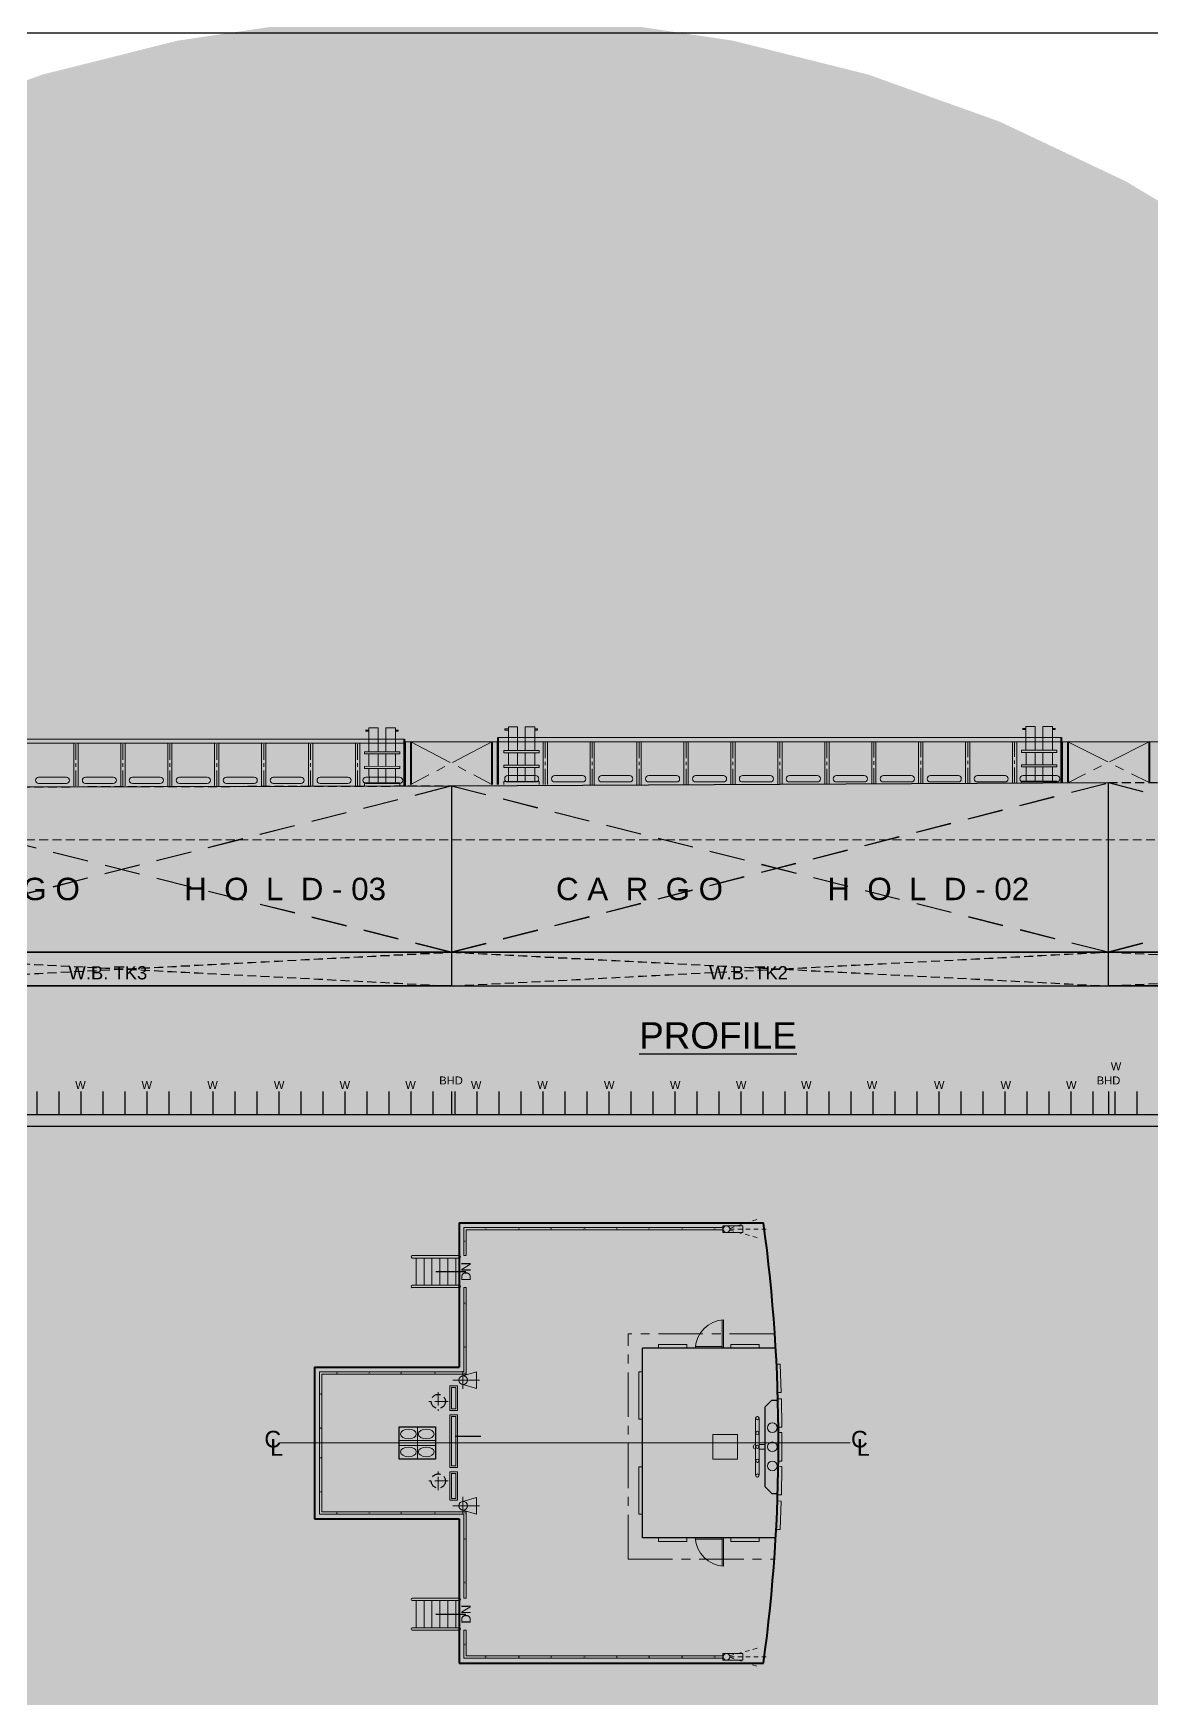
# Model space of a CAD drawing. Header units: inches. Extents: x 11 to 128, y 20 to 108.
# Drawn here: x 40.01 to 71.46, y 60.87 to 107.69 of the extents above; entities that cross this region are included whole.
import ezdxf

# ---------------------------------------------------------------- set-up
doc = ezdxf.new("R2010")
doc.units = ezdxf.units.IN
doc.header["$MEASUREMENT"] = 0
for name, pattern in [('ACAD_ISO04W100', [30, 24, -3, 0, -3]), ('CENTER', [2, 1.25, -0.25, 0.25, -0.25]), ('DASHED', [19.05, 12.7, -6.35]), ('DASHED2', [0.375, 0.25, -0.125]), ('DASHEDX2', [1.5, 1, -0.5]), ('HIDDEN', [0.375, 0.25, -0.125])]:
    doc.linetypes.add(name, pattern=pattern)
for name, color, linetype, lineweight in [('B.line', 7, 'Continuous', 25), ('C.line', 255, 'ACAD_ISO04W100', 13), ('Deck', 165, 'Continuous', 40), ('Door', 255, 'Continuous', 13), ('Fixtures', 255, 'Continuous', 18), ('hatch', 8, 'Continuous', 9), ('IN-LINE', 255, 'Continuous', 25), ('Railing', 255, 'Continuous', 9), ('staps', 200, 'Continuous', 15), ('Window', 5, 'Continuous', 13)]:
    doc.layers.add(name, color=color, linetype=linetype, lineweight=lineweight)
for name, color, linetype in [('bulkhead', 1, 'Continuous'), ('CL', 255, 'Continuous'), ('Layer1', 255, 'Continuous'), ('Text', 255, 'Continuous'), ('wl 2', 3, 'Continuous')]:
    doc.layers.add(name, color=color, linetype=linetype)
doc.layers.add('Hide', color=255, linetype='Continuous', lineweight=13, plot=False)
doc.styles.get("Standard").update_dxf_attribs({"font": 'arial.ttf'})
doc.dimstyles.get("Standard").update_dxf_attribs({"dimtxt": 0.18, "dimasz": 0.18, "dimexe": 0.18, "dimexo": 0.0625, "dimgap": 0.09, "dimtad": 0, "dimtih": 1, "dimtoh": 1, "dimdec": 4, "dimzin": 0, "dimdsep": 46, "dimtxsty": 'Standard', "dimcen": 0.09, "dimadec": 0, "dimazin": 0, "dimtfac": 1, "dimtdec": 4, "dimtofl": 0, "dimtmove": 0, "dimatfit": 3, "dimfxl": 1, "dimtolj": 1, "dimtzin": 0, "dimarcsym": 0})

msp = doc.modelspace()

# ---------------------------------------------------------------- linework, layer by layer
at = {"linetype": 'ByBlock'}
for p, q in [((51.769, 86.532), (70.25, 86.623)), ((51.769, 86.532), (70.25, 86.623)), ((33.299, 86.493), (51.769, 86.532)), ((51.776, 80.907), (18.805, 80.907)), ((51.776, 80.907), (18.805, 80.907))]:
    msp.add_line(p, q, dxfattribs=at)
at = {"linetype": 'HIDDEN'}
msp.add_line((33.299, 86.493), (51.769, 86.532), dxfattribs=at)
for p, q in [((33.298, 81.863), (88.726, 81.863)), ((33.298, 81.857), (88.733, 81.859)), ((41.124, 80.907), (92.079, 80.908)), ((41.124, 80.907), (92.079, 80.908)), ((41.124, 80.907), (92.079, 80.908)), ((41.124, 80.907), (92.079, 80.908)), ((88.726, 80.908), (70.251, 80.908)), ((88.726, 80.908), (70.251, 80.908)), ((40.107, 77.944), (40.107, 77.297)), ((40.726, 77.944), (40.726, 77.297)), ((41.345, 77.944), (41.345, 77.297)), ((41.963, 77.944), (41.963, 77.297)), ((42.582, 77.944), (42.582, 77.297)), ((43.201, 77.944), (43.201, 77.297)), ((43.82, 77.944), (43.82, 77.297)), ((44.438, 77.944), (44.438, 77.297)), ((45.057, 77.944), (45.057, 77.297)), ((45.676, 77.944), (45.676, 77.297)), ((46.295, 77.944), (46.295, 77.297)), ((46.913, 77.944), (46.913, 77.297)), ((47.532, 77.944), (47.532, 77.297)), ((48.151, 77.944), (48.151, 77.297)), ((48.77, 77.944), (48.77, 77.297)), ((49.388, 77.944), (49.388, 77.297)), ((50.007, 77.944), (50.007, 77.297)), ((50.626, 77.944), (50.626, 77.297)), ((51.245, 77.944), (51.245, 77.297)), ((51.776, 77.944), (51.776, 77.297)), ((51.863, 77.944), (51.863, 77.297)), ((52.482, 77.944), (52.482, 77.297)), ((53.101, 77.944), (53.101, 77.297)), ((53.72, 77.944), (53.72, 77.297)), ((54.338, 77.944), (54.338, 77.297)), ((54.957, 77.944), (54.957, 77.297)), ((55.576, 77.944), (55.576, 77.297)), ((56.195, 77.944), (56.195, 77.297)), ((56.813, 77.944), (56.813, 77.297)), ((57.432, 77.944), (57.432, 77.297)), ((58.051, 77.944), (58.051, 77.297)), ((58.67, 77.944), (58.67, 77.297)), ((59.288, 77.944), (59.288, 77.297)), ((59.907, 77.944), (59.907, 77.297)), ((60.526, 77.944), (60.526, 77.297)), ((61.145, 77.944), (61.145, 77.297)), ((61.763, 77.944), (61.763, 77.297)), ((62.382, 77.944), (62.382, 77.297)), ((63.001, 77.944), (63.001, 77.297)), ((63.62, 77.944), (63.62, 77.297)), ((64.238, 77.944), (64.238, 77.297)), ((64.857, 77.944), (64.857, 77.297)), ((65.476, 77.944), (65.476, 77.297)), ((66.095, 77.944), (66.095, 77.297)), ((66.713, 77.944), (66.713, 77.297)), ((67.332, 77.944), (67.332, 77.297)), ((67.951, 77.944), (67.951, 77.297)), ((68.57, 77.944), (68.57, 77.297)), ((69.188, 77.944), (69.188, 77.297)), ((69.807, 77.944), (69.807, 77.297)), ((70.251, 77.944), (70.251, 77.297)), ((70.426, 77.944), (70.426, 77.297)), ((71.045, 77.944), (71.045, 77.297))]:
    msp.add_line(p, q)
msp.add_open_spline([(70.25, 86.623), (70.461, 86.623), (73.152, 86.631), (77.082, 86.633), (82.042, 86.651), (85.762, 86.671), (89.526, 86.699), (92.049, 86.74), (93.333, 86.761)], degree=3, knots=[45.729367, 45.729367, 45.729367, 45.729367, 46.291596, 52.904609, 56.21113, 59.517679, 62.824298, 66.248072, 66.248072, 66.248072, 66.248072], dxfattribs=at)
msp.add_open_spline([(70.25, 86.623), (70.461, 86.623), (73.152, 86.631), (77.082, 86.633), (82.042, 86.651), (85.762, 86.671), (89.526, 86.699), (92.049, 86.74), (93.333, 86.761)], degree=3, knots=[45.729367, 45.729367, 45.729367, 45.729367, 46.291596, 52.904609, 56.21113, 59.517679, 62.824298, 66.248072, 66.248072, 66.248072, 66.248072], dxfattribs=at)
msp.add_open_spline([(18.805, 84.677), (20.029, 84.157), (22, 83.281), (26.136, 81.681), (29.867, 80.907), (34.925, 80.907), (38.645, 80.923), (41.124, 80.907)], degree=3, knots=[0, 0, 0, 0, 3.550687, 7.088547, 10.454406, 13.763203, 20.376363, 20.376363, 20.376363, 20.376363])
msp.add_open_spline([(18.805, 84.677), (20.029, 84.157), (22, 83.281), (26.136, 81.681), (29.867, 80.907), (34.925, 80.907), (38.645, 80.923), (41.124, 80.907)], degree=3, knots=[0, 0, 0, 0, 3.550687, 7.088547, 10.454406, 13.763203, 20.376363, 20.376363, 20.376363, 20.376363])
at = {"layer": 'B.line', "linetype": 'HIDDEN'}
for centre in [(51.402, 69.229), (51.402, 66.993)]:
    msp.add_circle(centre, 0.2, dxfattribs=at)
at = {"layer": 'bulkhead'}
for p, q in [((70.251, 80.908), (70.25, 86.623)), ((70.251, 80.908), (70.25, 86.623)), ((51.769, 86.532), (51.776, 80.907)), ((51.769, 86.532), (51.776, 80.907))]:
    msp.add_line(p, q, dxfattribs=at)
at = {"layer": 'C.line', "ltscale": 0.5}
for p, q in [((51.812, 69.826), (52.564, 69.826)), ((52.094, 69.58), (52.094, 70.077)), ((52.094, 66.543), (52.094, 66.046)), ((51.812, 66.297), (52.564, 66.297))]:
    msp.add_line(p, q, dxfattribs=at)
at = {"layer": 'C.line', "ltscale": 3}
msp.add_line((46.934, 68.061), (62.987, 68.061), dxfattribs=at)
at = {"layer": 'CL'}
for p, q in [((18.805, 77.297), (94.29, 77.297)), ((18.805, 76.968), (94.29, 76.968))]:
    msp.add_line(p, q, dxfattribs=at)
at = {"layer": 'Deck', "ltscale": 5}
for p, q in [((50.451, 86.544), (50.451, 87.849)), ((50.451, 86.544), (50.451, 87.849)), ((50.63, 87.772), (50.63, 86.572)), ((50.63, 87.772), (50.63, 86.572)), ((52.909, 87.772), (52.909, 86.572)), ((52.909, 87.772), (52.909, 86.572)), ((53.089, 86.572), (53.089, 87.892)), ((53.089, 86.572), (53.089, 87.892)), ((68.93, 86.616), (68.93, 87.892)), ((68.93, 86.616), (68.93, 87.892)), ((69.11, 87.772), (69.11, 86.617)), ((69.11, 87.772), (69.11, 86.617)), ((69.11, 87.772), (69.11, 86.617)), ((69.11, 87.772), (69.11, 86.617)), ((71.389, 87.772), (71.389, 86.626)), ((71.389, 87.772), (71.389, 86.626))]:
    msp.add_line(p, q, dxfattribs=at)
at = {"layer": 'Deck'}
for p, q in [((51.989, 74.248), (51.989, 70.194)), ((51.989, 74.248), (60.547, 74.248)), ((47.923, 70.194), (51.989, 70.194)), ((47.923, 70.194), (47.923, 65.929)), ((47.923, 65.929), (51.989, 65.929)), ((51.989, 65.929), (51.989, 61.874)), ((51.989, 61.874), (60.547, 61.874))]:
    msp.add_line(p, q, dxfattribs=at)
msp.add_arc((15.385, 68.061), 45.584, 352.1987, 7.8002, dxfattribs=at)
at = {"layer": 'Door'}
for p, q in [((59.388, 70.728), (59.388, 71.526)), ((59.424, 70.728), (59.424, 71.527)), ((59.388, 70.77), (58.628, 70.77)), ((59.388, 65.353), (58.628, 65.353)), ((59.388, 65.395), (59.388, 64.597)), ((59.424, 65.395), (59.424, 64.596))]:
    msp.add_line(p, q, dxfattribs=at)
for centre, start, end in [((59.487, 70.664), 94.181, 175.819), ((59.487, 65.458), 184.181, 265.819)]:
    msp.add_arc(centre, 0.865, start, end, dxfattribs=at)
at = {"layer": 'Fixtures', "ltscale": 0.005}
for p, q in [((49.355, 88.101), (49.45, 88.101)), ((49.355, 88.101), (49.45, 88.101)), ((49.355, 88.071), (49.45, 88.071)), ((49.355, 88.071), (49.45, 88.071)), ((49.45, 88.161), (49.709, 88.161)), ((49.45, 88.161), (49.451, 87.74)), ((49.45, 88.161), (49.709, 88.161)), ((49.45, 88.161), (49.451, 87.74)), ((49.709, 88.161), (49.709, 87.741)), ((49.709, 88.161), (49.709, 87.741)), ((49.927, 88.161), (50.193, 88.162)), ((49.927, 88.161), (50.193, 88.162)), ((49.927, 88.161), (49.927, 87.741)), ((49.927, 88.161), (49.927, 87.741)), ((50.193, 88.162), (50.194, 87.741)), ((50.193, 88.162), (50.194, 87.741)), ((50.271, 88.102), (50.193, 88.102)), ((50.271, 88.102), (50.193, 88.102)), ((50.271, 88.072), (50.193, 88.072)), ((50.271, 88.072), (50.193, 88.072)), ((50.271, 88.072), (50.271, 88.102)), ((50.271, 88.072), (50.271, 88.102)), ((53.276, 88.132), (53.372, 88.132)), ((53.276, 88.102), (53.276, 88.132)), ((53.276, 88.132), (53.372, 88.132)), ((53.276, 88.102), (53.276, 88.132)), ((53.276, 88.102), (53.372, 88.102)), ((53.276, 88.102), (53.372, 88.102)), ((53.372, 88.192), (53.63, 88.192)), ((53.372, 88.192), (53.372, 87.772)), ((53.372, 88.192), (53.63, 88.192)), ((53.372, 88.192), (53.372, 87.772)), ((53.63, 88.192), (53.63, 87.772)), ((53.63, 88.192), (53.63, 87.772)), ((53.848, 88.192), (54.115, 88.192)), ((53.848, 88.192), (53.848, 87.772)), ((53.848, 88.192), (54.115, 88.192)), ((53.848, 88.192), (53.848, 87.772)), ((54.115, 88.192), (54.115, 87.772)), ((54.115, 88.192), (54.115, 87.772)), ((54.193, 88.132), (54.115, 88.132)), ((54.193, 88.132), (54.115, 88.132)), ((54.193, 88.102), (54.115, 88.102)), ((54.193, 88.102), (54.115, 88.102)), ((54.193, 88.102), (54.193, 88.132)), ((54.193, 88.102), (54.193, 88.132)), ((67.833, 88.143), (67.928, 88.143)), ((67.833, 88.143), (67.928, 88.143)), ((67.833, 88.113), (67.928, 88.113)), ((67.833, 88.113), (67.928, 88.113)), ((67.928, 88.203), (68.187, 88.203)), ((67.928, 88.203), (67.929, 87.783)), ((67.928, 88.203), (68.187, 88.203)), ((67.928, 88.203), (67.929, 87.783)), ((68.187, 88.203), (68.187, 87.783)), ((68.187, 88.203), (68.187, 87.783)), ((68.405, 88.204), (68.671, 88.204)), ((68.405, 88.204), (68.405, 87.783)), ((68.405, 88.204), (68.671, 88.204)), ((68.405, 88.204), (68.405, 87.783)), ((68.671, 88.204), (68.672, 87.784)), ((68.671, 88.204), (68.672, 87.784)), ((68.749, 88.144), (68.671, 88.144)), ((68.749, 88.144), (68.671, 88.144)), ((68.749, 88.114), (68.671, 88.114)), ((68.749, 88.114), (68.671, 88.114)), ((68.749, 88.114), (68.749, 88.144)), ((68.749, 88.114), (68.749, 88.144))]:
    msp.add_line(p, q, dxfattribs=at)
at = {"layer": 'Fixtures', "ltscale": 5}
for p, q in [((34.611, 87.849), (50.451, 87.849)), ((34.611, 87.849), (50.451, 87.849)), ((53.089, 87.892), (68.93, 87.892)), ((53.089, 87.892), (68.93, 87.892))]:
    msp.add_line(p, q, dxfattribs=at)
at = {"layer": 'Fixtures', "linetype": 'DASHED', "ltscale": 0.5}
for p, q in [((49.451, 87.74), (49.451, 87.491)), ((49.451, 87.74), (49.451, 87.491)), ((49.709, 87.741), (49.71, 87.491)), ((49.709, 87.741), (49.71, 87.491)), ((49.927, 87.741), (49.928, 87.491)), ((49.927, 87.741), (49.928, 87.491)), ((50.194, 87.741), (50.194, 87.492)), ((50.194, 87.741), (50.194, 87.492)), ((53.372, 87.772), (53.372, 87.522)), ((53.372, 87.772), (53.372, 87.522)), ((53.63, 87.772), (53.63, 87.522)), ((53.63, 87.772), (53.63, 87.522)), ((53.848, 87.772), (53.848, 87.522)), ((53.848, 87.772), (53.848, 87.522)), ((54.115, 87.772), (54.115, 87.522)), ((54.115, 87.772), (54.115, 87.522)), ((67.929, 87.783), (67.929, 87.533)), ((67.929, 87.783), (67.929, 87.533)), ((68.187, 87.783), (68.188, 87.533)), ((68.187, 87.783), (68.188, 87.533)), ((68.405, 87.783), (68.406, 87.534)), ((68.405, 87.783), (68.406, 87.534)), ((68.672, 87.784), (68.672, 87.534)), ((68.672, 87.784), (68.672, 87.534)), ((49.451, 87.431), (49.452, 87.08)), ((49.451, 87.431), (49.452, 87.08)), ((49.71, 87.431), (49.71, 87.081)), ((49.71, 87.431), (49.71, 87.081)), ((49.928, 87.431), (49.928, 87.081)), ((49.928, 87.431), (49.928, 87.081)), ((50.194, 87.432), (50.195, 87.082)), ((50.194, 87.432), (50.195, 87.082)), ((53.372, 87.462), (53.372, 87.112)), ((53.372, 87.462), (53.372, 87.112)), ((53.63, 87.462), (53.63, 87.112)), ((53.63, 87.462), (53.63, 87.112)), ((53.848, 87.462), (53.848, 87.112)), ((53.848, 87.462), (53.848, 87.112)), ((54.115, 87.462), (54.115, 87.112)), ((54.115, 87.462), (54.115, 87.112)), ((67.93, 87.473), (67.93, 87.123)), ((67.93, 87.473), (67.93, 87.123)), ((68.188, 87.473), (68.188, 87.123)), ((68.188, 87.473), (68.188, 87.123)), ((68.406, 87.474), (68.406, 87.123)), ((68.406, 87.474), (68.406, 87.123)), ((68.673, 87.474), (68.673, 87.124)), ((68.673, 87.474), (68.673, 87.124)), ((49.328, 86.62), (50.318, 86.622)), ((49.328, 86.62), (50.318, 86.622)), ((49.328, 86.54), (49.328, 86.62)), ((49.328, 86.54), (49.328, 86.62)), ((49.452, 87.02), (49.453, 86.621)), ((49.452, 87.02), (49.453, 86.621)), ((49.71, 87.021), (49.711, 86.621)), ((49.71, 87.021), (49.711, 86.621)), ((49.928, 87.021), (49.929, 86.621)), ((49.928, 87.021), (49.929, 86.621)), ((50.195, 87.022), (50.196, 86.622)), ((50.195, 87.022), (50.196, 86.622)), ((50.318, 86.542), (50.318, 86.622)), ((50.318, 86.542), (50.318, 86.622)), ((53.247, 86.572), (53.247, 86.652)), ((53.247, 86.652), (54.237, 86.652)), ((53.247, 86.572), (53.247, 86.652)), ((53.247, 86.652), (54.237, 86.652)), ((53.372, 87.052), (53.372, 86.652)), ((53.372, 87.052), (53.372, 86.652)), ((53.63, 87.052), (53.63, 86.652)), ((53.63, 87.052), (53.63, 86.652)), ((53.848, 87.052), (53.848, 86.652)), ((53.848, 87.052), (53.848, 86.652)), ((54.115, 87.052), (54.115, 86.652)), ((54.115, 87.052), (54.115, 86.652)), ((54.237, 86.572), (54.237, 86.652)), ((54.237, 86.572), (54.237, 86.652)), ((67.806, 86.663), (68.796, 86.664)), ((67.806, 86.663), (68.796, 86.664)), ((67.806, 86.611), (67.806, 86.663)), ((67.806, 86.611), (67.806, 86.663)), ((67.93, 87.063), (67.931, 86.663)), ((67.93, 87.063), (67.931, 86.663)), ((68.188, 87.063), (68.189, 86.663)), ((68.188, 87.063), (68.189, 86.663)), ((68.407, 87.063), (68.407, 86.664)), ((68.407, 87.063), (68.407, 86.664)), ((68.673, 87.064), (68.674, 86.664)), ((68.673, 87.064), (68.674, 86.664)), ((68.796, 86.616), (68.796, 86.664)), ((68.796, 86.616), (68.796, 86.664))]:
    msp.add_line(p, q, dxfattribs=at)
for points in [[(49.326, 87.49), (50.316, 87.492), (50.316, 87.432), (49.326, 87.43)], [(49.326, 87.49), (50.316, 87.492), (50.316, 87.432), (49.326, 87.43)], [(49.327, 87.02), (50.317, 87.022), (50.317, 87.082), (49.327, 87.08)], [(49.327, 87.02), (50.317, 87.022), (50.317, 87.082), (49.327, 87.08)], [(53.247, 87.522), (54.237, 87.522), (54.237, 87.462), (53.247, 87.462)], [(53.247, 87.522), (54.237, 87.522), (54.237, 87.462), (53.247, 87.462)], [(53.247, 87.052), (54.237, 87.052), (54.237, 87.112), (53.247, 87.112)], [(53.247, 87.052), (54.237, 87.052), (54.237, 87.112), (53.247, 87.112)], [(67.804, 87.533), (68.794, 87.534), (68.794, 87.474), (67.804, 87.473)], [(67.804, 87.533), (68.794, 87.534), (68.794, 87.474), (67.804, 87.473)], [(67.805, 87.063), (68.795, 87.064), (68.795, 87.124), (67.805, 87.123)], [(67.805, 87.063), (68.795, 87.064), (68.795, 87.124), (67.805, 87.123)]]:
    msp.add_lwpolyline(points, close=True, dxfattribs=at)
at = {"layer": 'Fixtures'}
for points in [[(40.941, 86.778), (40.161, 86.778, 1), (40.161, 86.598), (40.941, 86.598, 1)], [(40.941, 86.778), (40.161, 86.778, 1), (40.161, 86.598), (40.941, 86.598, 1)], [(42.261, 86.778), (41.481, 86.778, 1), (41.481, 86.598), (42.261, 86.598, 1)], [(42.261, 86.778), (41.481, 86.778, 1), (41.481, 86.598), (42.261, 86.598, 1)], [(43.581, 86.778), (42.801, 86.778, 1), (42.801, 86.598), (43.581, 86.598, 1)], [(43.581, 86.778), (42.801, 86.778, 1), (42.801, 86.598), (43.581, 86.598, 1)], [(44.901, 86.778), (44.121, 86.778, 1), (44.121, 86.598), (44.901, 86.598, 1)], [(44.901, 86.778), (44.121, 86.778, 1), (44.121, 86.598), (44.901, 86.598, 1)], [(46.221, 86.778), (45.441, 86.778, 1), (45.441, 86.598), (46.221, 86.598, 1)], [(46.221, 86.778), (45.441, 86.778, 1), (45.441, 86.598), (46.221, 86.598, 1)], [(47.541, 86.778), (46.761, 86.778, 1), (46.761, 86.598), (47.541, 86.598, 1)], [(47.541, 86.778), (46.761, 86.778, 1), (46.761, 86.598), (47.541, 86.598, 1)], [(48.861, 86.778), (48.081, 86.778, 1), (48.081, 86.598), (48.861, 86.598, 1)], [(48.861, 86.778), (48.081, 86.778, 1), (48.081, 86.598), (48.861, 86.598, 1)], [(50.311, 86.778), (49.368, 86.778, 1), (49.368, 86.598), (50.311, 86.598, 1)], [(50.311, 86.778), (49.368, 86.778, 1), (49.368, 86.598), (50.311, 86.598, 1)], [(54.139, 86.821), (53.359, 86.821, 1), (53.359, 86.641), (54.139, 86.641, 1)], [(54.139, 86.821), (53.359, 86.821, 1), (53.359, 86.641), (54.139, 86.641, 1)], [(55.459, 86.821), (54.679, 86.821, 1), (54.679, 86.641), (55.459, 86.641, 1)], [(55.459, 86.821), (54.679, 86.821, 1), (54.679, 86.641), (55.459, 86.641, 1)], [(56.779, 86.821), (55.999, 86.821, 1), (55.999, 86.641), (56.779, 86.641, 1)], [(56.779, 86.821), (55.999, 86.821, 1), (55.999, 86.641), (56.779, 86.641, 1)], [(58.099, 86.821), (57.319, 86.821, 1), (57.319, 86.641), (58.099, 86.641, 1)], [(58.099, 86.821), (57.319, 86.821, 1), (57.319, 86.641), (58.099, 86.641, 1)], [(59.419, 86.821), (58.639, 86.821, 1), (58.639, 86.641), (59.419, 86.641, 1)], [(59.419, 86.821), (58.639, 86.821, 1), (58.639, 86.641), (59.419, 86.641, 1)], [(60.739, 86.821), (59.959, 86.821, 1), (59.959, 86.641), (60.739, 86.641, 1)], [(60.739, 86.821), (59.959, 86.821, 1), (59.959, 86.641), (60.739, 86.641, 1)], [(62.059, 86.821), (61.279, 86.821, 1), (61.279, 86.641), (62.059, 86.641, 1)], [(62.059, 86.821), (61.279, 86.821, 1), (61.279, 86.641), (62.059, 86.641, 1)], [(63.38, 86.821), (62.6, 86.821, 1), (62.6, 86.641), (63.38, 86.641, 1)], [(63.38, 86.821), (62.6, 86.821, 1), (62.6, 86.641), (63.38, 86.641, 1)], [(64.7, 86.821), (63.92, 86.821, 1), (63.92, 86.641), (64.7, 86.641, 1)], [(64.7, 86.821), (63.92, 86.821, 1), (63.92, 86.641), (64.7, 86.641, 1)], [(66.02, 86.821), (65.24, 86.821, 1), (65.24, 86.641), (66.02, 86.641, 1)], [(66.02, 86.821), (65.24, 86.821, 1), (65.24, 86.641), (66.02, 86.641, 1)], [(67.34, 86.821), (66.56, 86.821, 1), (66.56, 86.641), (67.34, 86.641, 1)], [(67.34, 86.821), (66.56, 86.821, 1), (66.56, 86.641), (67.34, 86.641, 1)], [(68.789, 86.821), (67.846, 86.821, 1), (67.846, 86.641), (68.789, 86.641, 1)], [(68.789, 86.821), (67.846, 86.821, 1), (67.846, 86.641), (68.789, 86.641, 1)]]:
    msp.add_lwpolyline(points, format="xyb", close=True, dxfattribs=at)
for points in [[(59.401, 74.167), (59.968, 74.167), (59.968, 73.98), (59.401, 73.98)], [(59.12, 68.303), (59.82, 68.303), (59.82, 67.603), (59.12, 67.603)], [(59.401, 61.956), (59.968, 61.956), (59.968, 62.143), (59.401, 62.143)]]:
    msp.add_lwpolyline(points, close=True, dxfattribs=at)
for centre, radius in [((59.505, 74.073), 0.091), ((59.505, 62.05), 0.0922)]:
    msp.add_circle(centre, radius, dxfattribs=at)
at = {"layer": 'hatch', "linetype": 'DASHED', "ltscale": 0.5}
for p, q in [((41.151, 86.529), (41.151, 87.729)), ((41.151, 86.529), (41.151, 87.729)), ((41.271, 86.529), (41.271, 87.729)), ((41.271, 86.529), (41.271, 87.729)), ((42.471, 86.529), (42.471, 87.729)), ((42.471, 86.529), (42.471, 87.729)), ((42.591, 86.529), (42.591, 87.729)), ((42.591, 86.529), (42.591, 87.729)), ((43.791, 86.529), (43.791, 87.729)), ((43.791, 86.529), (43.791, 87.729)), ((43.911, 86.529), (43.911, 87.729)), ((43.911, 86.529), (43.911, 87.729)), ((45.111, 86.529), (45.111, 87.729)), ((45.111, 86.529), (45.111, 87.729)), ((45.231, 86.529), (45.231, 87.729)), ((45.231, 86.529), (45.231, 87.729)), ((46.431, 86.529), (46.431, 87.729)), ((46.431, 86.529), (46.431, 87.729)), ((46.551, 86.529), (46.551, 87.729)), ((46.551, 86.529), (46.551, 87.729)), ((47.751, 86.529), (47.751, 87.729)), ((47.751, 86.529), (47.751, 87.729)), ((47.871, 86.529), (47.871, 87.729)), ((47.871, 86.529), (47.871, 87.729)), ((49.071, 86.529), (49.071, 87.729)), ((49.071, 86.529), (49.071, 87.729)), ((49.191, 86.529), (49.191, 87.729)), ((49.191, 86.529), (49.191, 87.729)), ((54.349, 86.572), (54.349, 87.772)), ((54.349, 86.572), (54.349, 87.772)), ((54.469, 86.572), (54.469, 87.772)), ((54.469, 86.572), (54.469, 87.772)), ((55.669, 86.572), (55.669, 87.772)), ((55.669, 86.572), (55.669, 87.772)), ((55.789, 86.572), (55.789, 87.772)), ((55.789, 86.572), (55.789, 87.772)), ((56.989, 86.572), (56.989, 87.772)), ((56.989, 86.572), (56.989, 87.772)), ((57.109, 86.572), (57.109, 87.772)), ((57.109, 86.572), (57.109, 87.772)), ((58.309, 86.572), (58.309, 87.772)), ((58.309, 86.572), (58.309, 87.772)), ((58.429, 86.572), (58.429, 87.772)), ((58.429, 86.572), (58.429, 87.772)), ((59.629, 86.572), (59.629, 87.772)), ((59.629, 86.572), (59.629, 87.772)), ((59.749, 86.572), (59.749, 87.772)), ((59.749, 86.572), (59.749, 87.772)), ((60.949, 86.572), (60.949, 87.772)), ((60.949, 86.572), (60.949, 87.772)), ((61.069, 86.572), (61.069, 87.772)), ((61.069, 86.572), (61.069, 87.772)), ((62.269, 86.572), (62.269, 87.772)), ((62.269, 86.572), (62.269, 87.772)), ((62.39, 86.572), (62.39, 87.772)), ((62.39, 86.572), (62.39, 87.772)), ((63.589, 86.59), (63.59, 87.772)), ((63.589, 86.59), (63.59, 87.772)), ((63.709, 86.591), (63.71, 87.772)), ((63.709, 86.591), (63.71, 87.772)), ((64.909, 86.597), (64.91, 87.772)), ((64.909, 86.597), (64.91, 87.772)), ((65.03, 86.597), (65.03, 87.772)), ((65.03, 86.597), (65.03, 87.772)), ((66.23, 86.603), (66.23, 87.772)), ((66.23, 86.603), (66.23, 87.772)), ((66.35, 86.604), (66.35, 87.772)), ((66.35, 86.604), (66.35, 87.772)), ((67.549, 86.609), (67.55, 87.772)), ((67.549, 86.609), (67.55, 87.772)), ((67.67, 86.61), (67.67, 87.772)), ((67.67, 86.61), (67.67, 87.772))]:
    msp.add_line(p, q, dxfattribs=at)
at = {"layer": 'hatch', "color": 30, "linetype": 'CENTER', "ltscale": 0.35}
for p, q in [((41.211, 86.529), (41.211, 87.729)), ((41.211, 86.529), (41.211, 87.729)), ((42.531, 86.529), (42.531, 87.729)), ((42.531, 86.529), (42.531, 87.729)), ((43.851, 86.529), (43.851, 87.729)), ((43.851, 86.529), (43.851, 87.729)), ((45.171, 86.529), (45.171, 87.729)), ((45.171, 86.529), (45.171, 87.729)), ((46.491, 86.529), (46.491, 87.729)), ((46.491, 86.529), (46.491, 87.729)), ((47.811, 86.529), (47.811, 87.729)), ((47.811, 86.529), (47.811, 87.729)), ((49.131, 86.529), (49.131, 87.729)), ((49.131, 86.529), (49.131, 87.729)), ((54.409, 86.572), (54.409, 87.772)), ((54.409, 86.572), (54.409, 87.772)), ((55.729, 86.572), (55.729, 87.772)), ((55.729, 86.572), (55.729, 87.772)), ((57.049, 86.572), (57.049, 87.772)), ((57.049, 86.572), (57.049, 87.772)), ((58.369, 86.572), (58.369, 87.772)), ((58.369, 86.572), (58.369, 87.772)), ((59.689, 86.572), (59.689, 87.772)), ((59.689, 86.572), (59.689, 87.772)), ((61.009, 86.572), (61.009, 87.772)), ((61.009, 86.572), (61.009, 87.772)), ((62.329, 86.572), (62.329, 87.772)), ((62.329, 86.572), (62.329, 87.772)), ((63.649, 86.59), (63.65, 87.772)), ((63.649, 86.59), (63.65, 87.772)), ((64.969, 86.597), (64.97, 87.772)), ((64.969, 86.597), (64.97, 87.772)), ((66.289, 86.603), (66.29, 87.772)), ((66.289, 86.603), (66.29, 87.772)), ((67.609, 86.61), (67.61, 87.772)), ((67.609, 86.61), (67.61, 87.772))]:
    msp.add_line(p, q, dxfattribs=at)
at = {"layer": 'hatch', "linetype": 'DASHED', "ltscale": 0.7}
for p, q in [((50.479, 86.572), (50.479, 87.772)), ((50.479, 86.572), (50.479, 87.772)), ((50.481, 86.529), (50.481, 87.729)), ((50.481, 86.529), (50.481, 87.729)), ((53.059, 86.572), (53.059, 87.772)), ((53.059, 86.572), (53.059, 87.772)), ((53.059, 86.572), (53.059, 87.772)), ((53.059, 86.572), (53.059, 87.772)), ((68.959, 86.616), (68.96, 87.772)), ((68.959, 86.616), (68.96, 87.772)), ((68.96, 86.616), (68.96, 87.772)), ((68.96, 86.616), (68.96, 87.772))]:
    msp.add_line(p, q, dxfattribs=at)
at = {"layer": 'hatch', "linetype": 'CENTER'}
for p, q in [((50.63, 87.772), (52.909, 86.572)), ((52.909, 87.772), (50.63, 86.572)), ((50.63, 87.772), (52.909, 86.572)), ((52.909, 87.772), (50.63, 86.572)), ((69.11, 87.772), (71.389, 86.626)), ((71.389, 87.772), (69.11, 86.617)), ((69.11, 87.772), (71.389, 86.626)), ((71.389, 87.772), (69.11, 86.617)), ((60.844, 71.127), (56.742, 71.127)), ((56.742, 64.795), (56.742, 71.127)), ((56.742, 64.795), (60.828, 64.795))]:
    msp.add_line(p, q, dxfattribs=at)
at = {"layer": 'hatch', "linetype": 'HIDDEN', "ltscale": 0.5}
for p, q in [((59.595, 74.045), (60.456, 73.81)), ((59.599, 74.094), (60.446, 74.368)), ((59.599, 74.069), (60.658, 74.069)), ((59.595, 62.078), (60.456, 62.313)), ((59.599, 62.053), (60.658, 62.053)), ((59.599, 62.037), (60.446, 61.755))]:
    msp.add_line(p, q, dxfattribs=at)
at = {"layer": 'hatch'}
for p, q in [((52.094, 69.949), (52.478, 70.06)), ((52.478, 69.593), (52.478, 70.06)), ((52.094, 69.704), (52.478, 69.593)), ((50.812, 68.061), (50.812, 68.514)), ((60.322, 68.754), (60.322, 67.152)), ((60.426, 67.152), (60.426, 68.754)), ((50.3, 68.13), (51.324, 68.13)), ((50.3, 67.993), (51.324, 67.993)), ((50.812, 68.061), (50.812, 67.609)), ((52.094, 66.419), (52.478, 66.53)), ((52.478, 66.53), (52.478, 66.063)), ((52.094, 66.174), (52.478, 66.063))]:
    msp.add_line(p, q, dxfattribs=at)
at = {"layer": 'hatch', "linetype": 'CENTER', "ltscale": 0.3}
for p, q in [((51.402, 69.489), (51.402, 68.962)), ((51.677, 69.229), (51.138, 69.229)), ((51.677, 66.993), (51.138, 66.993)), ((51.402, 66.732), (51.402, 67.26))]:
    msp.add_line(p, q, dxfattribs=at)
at = {"layer": 'hatch'}
for points in [[(51.728, 69.67), (51.942, 69.67), (51.942, 68.975), (51.728, 68.975)], [(51.775, 69.623), (51.896, 69.623), (51.896, 69.022), (51.775, 69.022)], [(51.728, 68.849), (51.942, 68.849), (51.942, 67.372), (51.728, 67.372)], [(51.775, 68.803), (51.896, 68.803), (51.896, 67.419), (51.775, 67.419)], [(60.58, 68.016), (60.426, 68.016), (60.426, 67.89), (60.58, 67.89)], [(51.728, 66.453), (51.942, 66.453), (51.942, 67.246), (51.728, 67.246)], [(51.775, 66.5), (51.896, 66.5), (51.896, 67.199), (51.775, 67.199)]]:
    msp.add_lwpolyline(points, close=True, dxfattribs=at)
for centre, radius in [((52.101, 69.826), 0.123), ((60.374, 68.761), 0.0447), ((60.374, 68.345), 0.0447), ((60.794, 68.489), 0.136), ((60.374, 67.953), 0.0447), ((60.794, 67.953), 0.136), ((60.374, 67.561), 0.0447), ((60.794, 67.417), 0.136), ((60.374, 67.145), 0.0447), ((52.101, 66.297), 0.123)]:
    msp.add_circle(centre, radius, dxfattribs=at)
for centre, radius, start, end in [((60.374, 68.754), 0.0518, 0, 180), ((60.322, 67.953), 0.0631, 90, 270), ((60.374, 67.152), 0.0518, 180, 0)]:
    msp.add_arc(centre, radius, start, end, dxfattribs=at)
for centre, major_axis in [((50.561, 68.312), (0.222, 0)), ((51.063, 67.811), (-0.222, 0))]:
    msp.add_ellipse(centre, major_axis=major_axis, ratio=0.613696, dxfattribs=at)
at = {"layer": 'hatch', "extrusion": (0, 0, -1)}
for centre, major_axis in [((51.063, 68.312), (-0.222, 0)), ((50.561, 67.811), (0.222, 0))]:
    msp.add_ellipse(centre, major_axis=major_axis, ratio=0.613696, dxfattribs=at)
at = {"layer": 'Hide', "linetype": 'ByBlock'}
for p, q in [((34.581, 87.729), (49.191, 87.729)), ((34.581, 87.729), (49.191, 87.729)), ((49.191, 87.729), (50.481, 87.729)), ((49.191, 87.729), (50.481, 87.729)), ((50.479, 87.772), (50.63, 87.772)), ((50.479, 87.772), (50.63, 87.772)), ((50.63, 87.772), (53.059, 87.772)), ((50.63, 87.772), (53.059, 87.772)), ((53.059, 87.772), (54.469, 87.772)), ((53.059, 87.772), (54.469, 87.772)), ((54.469, 87.772), (67.67, 87.772)), ((54.469, 87.772), (67.67, 87.772)), ((67.67, 87.772), (68.96, 87.772)), ((67.67, 87.772), (68.96, 87.772)), ((68.96, 87.772), (71.389, 87.772)), ((68.96, 87.772), (71.389, 87.772)), ((71.389, 87.772), (80.85, 87.772)), ((71.389, 87.772), (80.85, 87.772))]:
    msp.add_line(p, q, dxfattribs=at)
at = {"layer": 'Hide', "linetype": 'DASHED2'}
msp.add_line((18.804, 85.013), (93.224, 85.015), dxfattribs=at)
at = {"layer": 'Hide', "linetype": 'HIDDEN'}
msp.add_line((18.804, 85.013), (93.224, 85.015), dxfattribs=at)
at = {"layer": 'IN-LINE'}
for p, q in [((57.141, 65.395), (57.141, 70.728)), ((60.58, 69.066), (60.78, 69.266)), ((60.58, 69.066), (60.58, 66.839)), ((60.78, 69.266), (60.95, 69.266)), ((60.58, 66.839), (60.78, 66.639)), ((60.78, 66.639), (60.95, 66.639))]:
    msp.add_line(p, q, dxfattribs=at)
at = {"layer": 'IN-LINE', "ltscale": 100}
for p, q in [((60.874, 70.728), (57.141, 70.728)), ((60.874, 65.395), (57.141, 65.395))]:
    msp.add_line(p, q, dxfattribs=at)
at = {"layer": 'IN-LINE'}
msp.add_lwpolyline([(50.3, 68.514), (51.324, 68.514), (51.324, 67.609), (50.3, 67.609)], close=True, dxfattribs=at)
at = {"layer": 'Layer1', "linetype": 'DASHED2'}
for p, q in [((33.298, 81.863), (51.776, 80.907)), ((33.3, 80.907), (51.774, 81.863)), ((33.3, 81.859), (51.776, 80.907)), ((33.3, 80.907), (51.776, 81.856)), ((51.774, 81.863), (70.251, 80.908)), ((51.776, 80.907), (70.251, 81.863)), ((51.776, 80.907), (70.251, 81.859)), ((51.776, 81.856), (70.251, 80.908)), ((70.251, 80.908), (88.726, 81.863)), ((70.251, 81.863), (88.726, 80.908)), ((70.251, 80.908), (88.726, 81.859)), ((70.251, 81.859), (88.726, 80.908))]:
    msp.add_line(p, q, dxfattribs=at)
at = {"layer": 'Railing'}
for p, q in [((52.122, 74.115), (59.401, 74.115)), ((52.122, 74.115), (52.122, 73.327)), ((52.189, 74.048), (59.401, 74.048)), ((52.189, 74.048), (52.189, 73.327)), ((52.122, 73.327), (52.189, 73.327)), ((52.122, 72.427), (52.189, 72.427)), ((52.122, 72.427), (52.122, 70.061)), ((52.189, 72.427), (52.189, 69.994)), ((48.056, 70.061), (52.122, 70.061)), ((48.056, 70.061), (48.056, 68.061)), ((48.123, 69.994), (52.189, 69.994)), ((48.123, 69.994), (48.123, 68.061)), ((48.056, 66.062), (48.056, 68.061)), ((48.123, 66.129), (48.123, 68.061)), ((48.056, 66.062), (52.122, 66.062)), ((48.123, 66.129), (52.189, 66.129)), ((52.122, 63.696), (52.122, 66.062)), ((52.189, 63.696), (52.189, 66.129)), ((52.122, 63.696), (52.189, 63.696)), ((52.122, 62.008), (52.122, 62.796)), ((52.122, 62.796), (52.189, 62.796)), ((52.189, 62.075), (52.189, 62.796)), ((52.122, 62.008), (59.401, 62.008)), ((52.189, 62.075), (59.401, 62.075))]:
    msp.add_line(p, q, dxfattribs=at)
at = {"layer": 'Railing', "const_width": 0.01}
for points in [[(52.714, 74.079, -1), (52.751, 74.079, -1)], [(53.651, 74.079, -1), (53.687, 74.079, -1)], [(54.558, 74.079, -1), (54.595, 74.079, -1)], [(55.494, 74.079, -1), (55.531, 74.079, -1)], [(56.402, 74.079, -1), (56.438, 74.079, -1)], [(57.309, 74.079, -1), (57.346, 74.079, -1)], [(58.245, 74.079, -1), (58.282, 74.079, -1)], [(59.153, 74.079, -1), (59.189, 74.079, -1)], [(52.138, 73.728, -1), (52.175, 73.728, -1)], [(52.138, 71.986, -1), (52.175, 71.986, -1)], [(52.138, 70.766, -1), (52.175, 70.766, -1)], [(48.53, 70.025, -1), (48.566, 70.025, -1)], [(49.445, 70.025, -1), (49.481, 70.025, -1)], [(50.338, 70.025, -1), (50.374, 70.025, -1)], [(51.289, 70.025, -1), (51.326, 70.025, -1)], [(52.138, 70.025, -1), (52.175, 70.025, -1)], [(48.075, 69.435, -1), (48.111, 69.435, -1)], [(48.075, 68.474, -1), (48.111, 68.474, -1)], [(48.075, 67.649, 1), (48.111, 67.649, 1)], [(48.075, 66.688, 1), (48.111, 66.688, 1)], [(48.53, 66.098, 1), (48.566, 66.098, 1)], [(49.445, 66.098, 1), (49.481, 66.098, 1)], [(50.338, 66.098, 1), (50.374, 66.098, 1)], [(51.289, 66.098, 1), (51.326, 66.098, 1)], [(52.138, 66.098, 1), (52.175, 66.098, 1)], [(52.138, 65.357, 1), (52.175, 65.357, 1)], [(52.138, 64.137, 1), (52.175, 64.137, 1)], [(52.138, 62.395, 1), (52.175, 62.395, 1)], [(52.714, 62.044, 1), (52.751, 62.044, 1)], [(53.651, 62.044, 1), (53.687, 62.044, 1)], [(54.558, 62.044, 1), (54.595, 62.044, 1)], [(55.494, 62.044, 1), (55.531, 62.044, 1)], [(56.402, 62.044, 1), (56.438, 62.044, 1)], [(57.309, 62.044, 1), (57.346, 62.044, 1)], [(58.245, 62.044, 1), (58.282, 62.044, 1)], [(59.153, 62.044, 1), (59.189, 62.044, 1)]]:
    msp.add_lwpolyline(points, format="xyb", close=True, dxfattribs=at)
at = {"layer": 'staps'}
for p, q in [((50.667, 73.327), (51.989, 73.327)), ((50.667, 73.26), (51.989, 73.26)), ((50.776, 73.26), (50.776, 72.494)), ((51, 73.26), (51, 72.494)), ((51.224, 73.26), (51.224, 72.494)), ((51.448, 73.26), (51.448, 72.494)), ((51.672, 73.26), (51.672, 72.494)), ((51.896, 73.26), (51.896, 72.494)), ((50.667, 72.494), (51.989, 72.494)), ((50.667, 72.427), (51.989, 72.427)), ((50.667, 63.696), (51.989, 63.696)), ((50.667, 63.629), (51.989, 63.629)), ((50.776, 62.863), (50.776, 63.629)), ((51, 62.863), (51, 63.629)), ((51.224, 62.863), (51.224, 63.629)), ((51.448, 62.863), (51.448, 63.629)), ((51.672, 62.863), (51.672, 63.629)), ((51.896, 62.863), (51.896, 63.629)), ((50.667, 62.863), (51.989, 62.863)), ((50.667, 62.796), (51.989, 62.796))]:
    msp.add_line(p, q, dxfattribs=at)
for centre, start, end in [((50.667, 73.294), 90, 270), ((51.989, 73.294), 270, 90), ((50.667, 72.46), 90, 270), ((51.989, 72.46), 270, 90), ((50.667, 63.662), 90, 270), ((51.989, 63.662), 270, 90), ((50.667, 62.829), 90, 270), ((51.989, 62.829), 270, 90)]:
    msp.add_arc(centre, 0.0333, start, end, dxfattribs=at)
at = {"layer": 'Text', "color": 2, "true_color": 0xffff00}
msp.add_lwpolyline([(10.507, 19.534), (127.912, 19.534), (127.912, 107.686), (10.507, 107.686)], close=True, dxfattribs=at)
at = {"layer": 'Window'}
for points in [[(58.39, 70.728), (58.39, 70.828), (57.59, 70.828), (57.59, 70.728)], [(59.626, 70.728), (59.626, 70.828), (60.425, 70.828), (60.425, 70.728)], [(60.947, 69.476), (61.047, 69.479), (61.016, 70.278), (60.916, 70.274)], [(57.141, 70.061), (57.042, 70.061), (57.042, 68.728), (57.141, 68.728)], [(60.967, 68.502), (61.067, 68.503), (61.052, 69.303), (60.952, 69.301)], [(60.965, 67.554), (61.065, 67.554), (61.065, 68.353), (60.965, 68.353)], [(57.141, 66.062), (57.042, 66.062), (57.042, 67.395), (57.141, 67.395)], [(60.967, 67.405), (61.067, 67.403), (61.052, 66.604), (60.952, 66.606)], [(60.947, 66.431), (61.047, 66.427), (61.016, 65.629), (60.916, 65.632)], [(58.39, 65.395), (58.39, 65.295), (57.59, 65.295), (57.59, 65.395)], [(59.626, 65.395), (59.626, 65.295), (60.425, 65.295), (60.425, 65.395)]]:
    msp.add_lwpolyline(points, dxfattribs=at)
at = {"layer": 'wl 2', "linetype": 'DASHEDX2'}
for p, q in [((51.774, 81.863), (70.25, 86.623)), ((51.776, 81.856), (70.25, 86.623)), ((70.25, 86.623), (88.726, 81.859)), ((70.25, 86.623), (88.726, 81.863)), ((70.251, 81.859), (88.726, 86.696)), ((70.251, 81.863), (88.726, 86.696)), ((33.298, 81.863), (51.769, 86.532)), ((33.299, 86.493), (51.776, 81.856)), ((33.299, 86.493), (51.774, 81.863)), ((33.3, 81.859), (51.769, 86.532)), ((51.769, 86.532), (70.251, 81.859)), ((51.769, 86.532), (70.251, 81.863))]:
    msp.add_line(p, q, dxfattribs=at)

# ---------------------------------------------------------------- texts
at = {"char_height": 0.225, "attachment_point": 1}
for s, width, insert in [('W', 0.37229, (70.313, 78.765)), ('W', 0.37229, (70.313, 78.765)), ('W', 0.37229, (41.19, 78.238)), ('W', 0.37229, (43.055, 78.238)), ('W', 0.37229, (44.905, 78.238)), ('W', 0.37229, (46.777, 78.238)), ('W', 0.37229, (48.626, 78.238)), ('W', 0.37229, (50.472, 78.238)), ('BHD', 0.60787, (51.427, 78.363)), ('W', 0.37229, (52.318, 78.238)), ('W', 0.37229, (54.184, 78.238)), ('W', 0.37229, (56.06, 78.238)), ('W', 0.37229, (57.916, 78.238)), ('W', 0.37229, (59.771, 78.238)), ('W', 0.37229, (61.602, 78.238)), ('W', 0.37229, (63.45, 78.238)), ('W', 0.37229, (65.34, 78.238)), ('W', 0.37229, (67.213, 78.238)), ('W', 0.37229, (69.055, 78.238)), ('BHD', 0.60787, (69.918, 78.363))]:
    msp.add_mtext_dynamic_manual_height_columns(s, width=width, gutter_width=1.125, heights=[0], dxfattribs=dict(at, insert=insert))
at = {"layer": 'Text'}
for s, height, p in [('C A  R  G O            H  O  L  D - 03', 0.63026, (36.625, 83.319)), ('C A  R  G O            H  O  L  D - 03', 0.63026, (36.625, 83.319)), ('C A  R  G O            H  O  L  D - 02', 0.63026, (54.712, 83.319)), ('C A  R  G O            H  O  L  D - 02', 0.63026, (54.712, 83.319)), ('W.B. TK3', 0.3707, (41, 81.093)), ('W.B. TK3', 0.3707, (41, 81.093)), ('W.B. TK2', 0.3707, (59.019, 81.093)), ('W.B. TK2', 0.3707, (59.019, 81.093)), ('%%UPROFILE', 0.7415, (57.051, 79.147)), ('C', 0.467, (46.51, 67.935)), ('C', 0.467, (63.007, 67.935)), ('L', 0.467, (46.674, 67.704)), ('L', 0.467, (63.171, 67.704))]:
    msp.add_text(s, height=height, dxfattribs=at).set_placement(p)
for p in [(52.313, 72.609), (52.313, 62.978)]:
    msp.add_text('DN', height=0.2666, rotation=90, dxfattribs=at).set_placement(p)

# ---------------------------------------------------------------- leaders
at = {"layer": 'hatch', "ltscale": 0.05}
for points in [[(51.333, 72.877), (52.172, 72.877)], [(51.333, 63.246), (52.172, 63.246)]]:
    msp.add_leader(points, dimstyle='Standard', override={"dimasz": 200, "dimtad": 0}, dxfattribs=at)
at = {"layer": 'hatch'}
msp.add_leader([(51.88, 68.249), (52.596, 68.249)], dimstyle='Standard', override={"dimasz": 80, "dimgap": 50, "dimtad": 0, "dimldrblk": 'Dot'}, dxfattribs=at)

doc.saveas('drawing.dxf')
